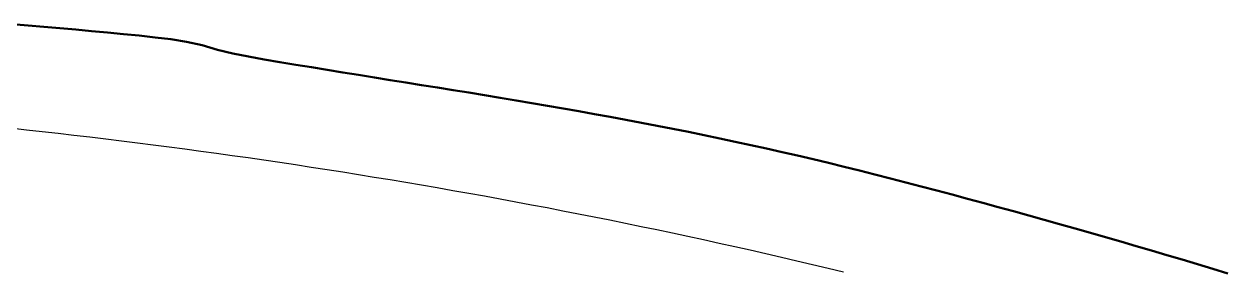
# Model space of a CAD drawing. Header units: millimetres. Extents: x 0 to 420, y 0 to 297.
# Drawn here: x 189.316 to 193.092, y 214.615 to 215.384 of the extents above; entities that cross this region are included whole.
import ezdxf

# ---------------------------------------------------------------- set-up
doc = ezdxf.new("R2010")
doc.units = ezdxf.units.MM
doc.linetypes.add('ISO02-TRAZOS', pattern=[3.75, 3, -0.75])
doc.layers.add('01-VISIBLE', color=7, linetype='CONTINUOUS', lineweight=50)
doc.layers.add('02-OCULTA', color=4, linetype='ISO02-TRAZOS', lineweight=25)

msp = doc.modelspace()

# ---------------------------------------------------------------- linework, layer by layer
at = {"layer": '01-VISIBLE'}
msp.add_lwpolyline([(193.092, 214.6008), (193.0442, 214.6154), (192.9963, 214.6299), (192.9485, 214.6444), (192.9005, 214.6586), (192.8526, 214.6728), (192.8046, 214.6869), (192.7566, 214.7009), (192.7085, 214.7147), (192.6605, 214.7285), (192.6124, 214.7422), (192.5642, 214.7558), (192.5161, 214.7693), (192.4679, 214.7827), (192.4197, 214.7961), (192.3715, 214.8094), (192.3233, 214.8225), (192.275, 214.8356), (192.2267, 214.8486), (192.1784, 214.8615), (192.1301, 214.8743), (192.0817, 214.887), (192.0333, 214.8995), (191.9848, 214.9119), (191.9363, 214.9241), (191.8878, 214.9361), (191.8392, 214.948), (191.7906, 214.9596), (191.7419, 214.9711), (191.6932, 214.9823), (191.6444, 214.9933), (191.5956, 215.0042), (191.5467, 215.0148), (191.4978, 215.0252), (191.4488, 215.0354), (191.3998, 215.0454), (191.3508, 215.0552), (191.3017, 215.0649), (191.2526, 215.0743), (191.2035, 215.0836), (191.1543, 215.0927), (191.1051, 215.1017), (191.0559, 215.1105), (191.0066, 215.1192), (190.9574, 215.1277), (190.9081, 215.1362), (190.8588, 215.1445), (190.8094, 215.1527), (190.7601, 215.1609), (190.7108, 215.1689), (190.6614, 215.1769), (190.612, 215.1849), (190.5626, 215.1928), (190.5133, 215.2007), (190.4639, 215.2086), (190.4145, 215.2165), (190.3651, 215.2244), (190.3158, 215.2324), (190.2664, 215.2405), (190.2171, 215.2486), (190.1677, 215.2567), (190.1184, 215.2648), (190.0691, 215.2732), (190.0199, 215.2821), (189.9708, 215.292), (189.9223, 215.3038), (189.8743, 215.3179), (189.8255, 215.329), (189.7761, 215.3366), (189.7265, 215.3427), (189.6768, 215.3481), (189.627, 215.3531), (189.5772, 215.3578), (189.5274, 215.3625), (189.4776, 215.367), (189.4278, 215.3714), (189.378, 215.3758), (189.3282, 215.3802), (189.2784, 215.3845)], dxfattribs=at)
at = {"layer": '02-OCULTA'}
msp.add_lwpolyline([(189.2731, 215.0579), (189.3229, 215.0525), (189.3726, 215.047), (189.4224, 215.0414), (189.4721, 215.0356), (189.5219, 215.0298), (189.5716, 215.0238), (189.6213, 215.0177), (189.671, 215.0115), (189.7206, 215.0051), (189.7703, 214.9987), (189.8199, 214.9921), (189.8696, 214.9854), (189.9192, 214.9786), (189.9688, 214.9716), (190.0183, 214.9646), (190.0679, 214.9574), (190.1174, 214.9501), (190.167, 214.9427), (190.2165, 214.9351), (190.2659, 214.9275), (190.3154, 214.9197), (190.3649, 214.9118), (190.4143, 214.9038), (190.4637, 214.8956), (190.5131, 214.8873), (190.5624, 214.879), (190.6118, 214.8704), (190.6611, 214.8618), (190.7104, 214.8531), (190.7597, 214.8442), (190.809, 214.8352), (190.8582, 214.8261), (190.9074, 214.8168), (190.9566, 214.8075), (191.0058, 214.798), (191.0549, 214.7884), (191.104, 214.7786), (191.1531, 214.7688), (191.2022, 214.7588), (191.2513, 214.7487), (191.3003, 214.7385), (191.3493, 214.7281), (191.3982, 214.7176), (191.4472, 214.707), (191.4961, 214.6963), (191.545, 214.6854), (191.5938, 214.6745), (191.6427, 214.6634), (191.6915, 214.6521), (191.7402, 214.6408), (191.789, 214.6293), (191.8377, 214.6177), (191.8864, 214.606)], dxfattribs=at)

doc.saveas('drawing.dxf')
